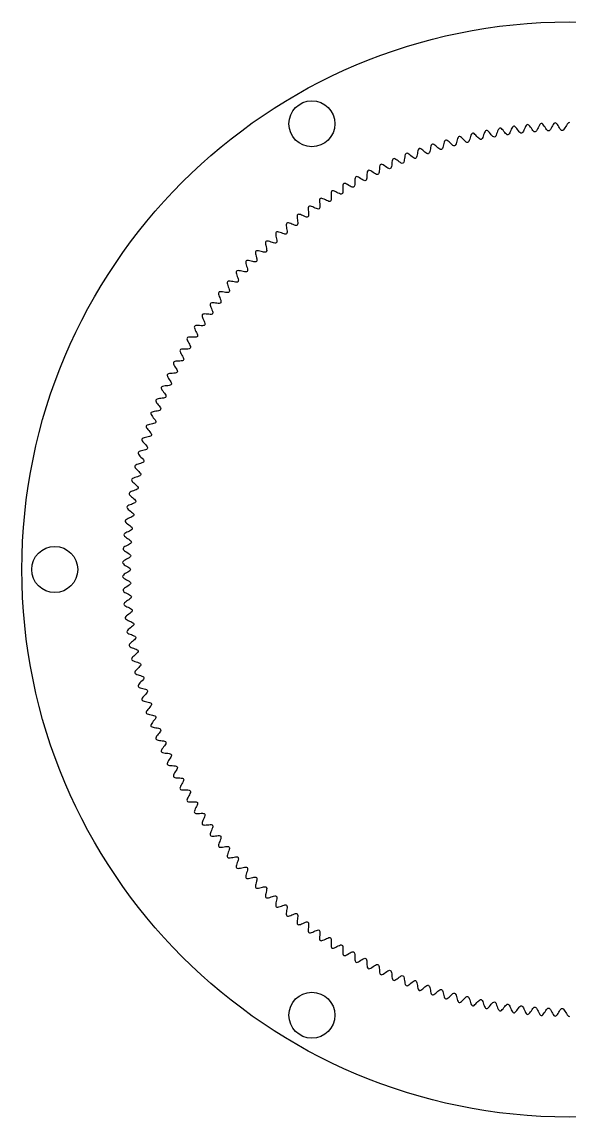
# Model space of a CAD drawing. Header units: millimetres. Extents: x -50 to 50, y -50 to 50.
# Drawn here: x -50 to 0, y -50 to 50 of the extents above; entities that cross this region are included whole.
import ezdxf

# ---------------------------------------------------------------- set-up
doc = ezdxf.new("R2010")
doc.units = ezdxf.units.MM

msp = doc.modelspace()

# ---------------------------------------------------------------- linework, layer by layer
at = {"layer": 'HOLES'}
for centre in [(-23.5, 40.7), (-47, 0), (-23.5, -40.7)]:
    msp.add_circle(centre, 2.1, dxfattribs=at)
at = {"layer": 'OUTER'}
msp.add_circle((0, 0), 50, dxfattribs=at)
at = {"layer": 'TEETH'}
msp.add_lwpolyline([(0.06, 40.78), (0, 40.8), (0, 40.8), (-0.06, 40.78), (-0.13, 40.73), (-0.19, 40.65), (-0.25, 40.55), (-0.31, 40.44), (-0.38, 40.33), (-0.44, 40.23), (-0.5, 40.15), (-0.56, 40.09), (-0.62, 40.08), (-0.69, 40.09), (-0.75, 40.14), (-0.81, 40.22), (-0.88, 40.32), (-0.94, 40.43), (-1.01, 40.54), (-1.07, 40.64), (-1.14, 40.72), (-1.2, 40.76), (-1.27, 40.78), (-1.27, 40.78), (-1.33, 40.76), (-1.39, 40.71), (-1.45, 40.63), (-1.51, 40.52), (-1.57, 40.41), (-1.63, 40.3), (-1.69, 40.19), (-1.75, 40.11), (-1.81, 40.06), (-1.87, 40.04), (-1.93, 40.05), (-2, 40.1), (-2.06, 40.18), (-2.13, 40.27), (-2.2, 40.38), (-2.27, 40.49), (-2.34, 40.58), (-2.41, 40.66), (-2.47, 40.71), (-2.54, 40.72), (-2.54, 40.72), (-2.6, 40.7), (-2.66, 40.64), (-2.72, 40.56), (-2.77, 40.46), (-2.83, 40.34), (-2.88, 40.23), (-2.94, 40.12), (-2.99, 40.04), (-3.05, 39.98), (-3.11, 39.96), (-3.18, 39.97), (-3.24, 40.02), (-3.31, 40.09), (-3.38, 40.19), (-3.45, 40.29), (-3.53, 40.4), (-3.6, 40.49), (-3.67, 40.57), (-3.74, 40.61), (-3.8, 40.62), (-3.8, 40.62), (-3.86, 40.6), (-3.92, 40.54), (-3.98, 40.46), (-4.03, 40.35), (-4.08, 40.23), (-4.13, 40.12), (-4.18, 40.01), (-4.24, 39.92), (-4.29, 39.87), (-4.35, 39.84), (-4.42, 39.85), (-4.49, 39.9), (-4.56, 39.97), (-4.63, 40.06), (-4.71, 40.17), (-4.78, 40.27), (-4.86, 40.36), (-4.93, 40.43), (-5, 40.47), (-5.06, 40.48), (-5.06, 40.48), (-5.12, 40.46), (-5.18, 40.4), (-5.23, 40.31), (-5.28, 40.21), (-5.33, 40.09), (-5.38, 39.97), (-5.43, 39.86), (-5.48, 39.77), (-5.53, 39.71), (-5.59, 39.69), (-5.66, 39.7), (-5.73, 39.74), (-5.8, 39.81), (-5.87, 39.9), (-5.95, 40), (-6.03, 40.1), (-6.11, 40.19), (-6.18, 40.26), (-6.25, 40.3), (-6.32, 40.31), (-6.32, 40.31), (-6.38, 40.28), (-6.43, 40.22), (-6.48, 40.13), (-6.53, 40.02), (-6.57, 39.9), (-6.62, 39.78), (-6.66, 39.67), (-6.71, 39.58), (-6.76, 39.52), (-6.82, 39.49), (-6.89, 39.5), (-6.96, 39.54), (-7.03, 39.61), (-7.11, 39.7), (-7.19, 39.79), (-7.28, 39.89), (-7.36, 39.98), (-7.43, 40.05), (-7.5, 40.09), (-7.57, 40.09), (-7.57, 40.09), (-7.63, 40.06), (-7.68, 40), (-7.73, 39.91), (-7.77, 39.8), (-7.81, 39.68), (-7.85, 39.56), (-7.89, 39.45), (-7.94, 39.36), (-7.99, 39.29), (-8.05, 39.26), (-8.11, 39.27), (-8.18, 39.31), (-8.26, 39.37), (-8.34, 39.46), (-8.43, 39.55), (-8.51, 39.65), (-8.6, 39.73), (-8.67, 39.8), (-8.75, 39.83), (-8.81, 39.84), (-8.81, 39.84), (-8.87, 39.81), (-8.92, 39.74), (-8.97, 39.65), (-9.01, 39.54), (-9.04, 39.42), (-9.08, 39.29), (-9.12, 39.18), (-9.16, 39.09), (-9.21, 39.03), (-9.27, 38.99), (-9.33, 39), (-9.4, 39.03), (-9.48, 39.09), (-9.57, 39.18), (-9.65, 39.27), (-9.74, 39.36), (-9.83, 39.45), (-9.91, 39.51), (-9.98, 39.54), (-10.05, 39.54), (-10.05, 39.54), (-10.11, 39.51), (-10.15, 39.45), (-10.2, 39.35), (-10.23, 39.24), (-10.26, 39.12), (-10.3, 38.99), (-10.33, 38.88), (-10.37, 38.79), (-10.42, 38.72), (-10.47, 38.69), (-10.54, 38.69), (-10.61, 38.72), (-10.69, 38.78), (-10.78, 38.86), (-10.87, 38.95), (-10.96, 39.04), (-11.05, 39.12), (-11.13, 39.18), (-11.21, 39.21), (-11.27, 39.21), (-11.27, 39.21), (-11.33, 39.18), (-11.38, 39.11), (-11.41, 39.02), (-11.45, 38.9), (-11.48, 38.78), (-11.5, 38.65), (-11.54, 38.54), (-11.57, 38.44), (-11.62, 38.38), (-11.67, 38.34), (-11.74, 38.34), (-11.81, 38.37), (-11.89, 38.43), (-11.98, 38.51), (-12.08, 38.59), (-12.17, 38.68), (-12.26, 38.76), (-12.35, 38.82), (-12.42, 38.84), (-12.49, 38.84), (-12.49, 38.84), (-12.54, 38.81), (-12.59, 38.74), (-12.62, 38.64), (-12.65, 38.53), (-12.68, 38.4), (-12.7, 38.28), (-12.73, 38.16), (-12.76, 38.07), (-12.81, 38), (-12.86, 37.96), (-12.92, 37.96), (-13, 37.99), (-13.08, 38.04), (-13.18, 38.12), (-13.27, 38.2), (-13.37, 38.28), (-13.46, 38.36), (-13.55, 38.41), (-13.62, 38.44), (-13.69, 38.43), (-13.69, 38.43), (-13.74, 38.4), (-13.79, 38.33), (-13.82, 38.23), (-13.84, 38.12), (-13.86, 37.99), (-13.88, 37.86), (-13.91, 37.75), (-13.94, 37.65), (-13.98, 37.58), (-14.03, 37.54), (-14.1, 37.54), (-14.17, 37.56), (-14.26, 37.62), (-14.35, 37.69), (-14.45, 37.77), (-14.55, 37.85), (-14.65, 37.92), (-14.73, 37.97), (-14.81, 38), (-14.88, 37.99), (-14.88, 37.99), (-14.93, 37.95), (-14.97, 37.88), (-15, 37.78), (-15.02, 37.67), (-15.04, 37.54), (-15.06, 37.41), (-15.08, 37.3), (-15.1, 37.2), (-15.14, 37.13), (-15.19, 37.09), (-15.26, 37.08), (-15.34, 37.1), (-15.42, 37.15), (-15.52, 37.22), (-15.62, 37.3), (-15.72, 37.38), (-15.82, 37.45), (-15.91, 37.5), (-15.99, 37.52), (-16.05, 37.51), (-16.05, 37.51), (-16.1, 37.47), (-16.14, 37.4), (-16.17, 37.3), (-16.19, 37.18), (-16.2, 37.05), (-16.21, 36.93), (-16.23, 36.81), (-16.25, 36.71), (-16.29, 36.64), (-16.34, 36.6), (-16.4, 36.59), (-16.48, 36.61), (-16.57, 36.66), (-16.67, 36.72), (-16.77, 36.8), (-16.88, 36.87), (-16.98, 36.94), (-17.07, 36.98), (-17.15, 37), (-17.21, 36.99), (-17.21, 36.99), (-17.26, 36.95), (-17.3, 36.88), (-17.32, 36.78), (-17.33, 36.66), (-17.34, 36.53), (-17.35, 36.4), (-17.37, 36.29), (-17.39, 36.19), (-17.42, 36.12), (-17.47, 36.07), (-17.53, 36.06), (-17.61, 36.08), (-17.7, 36.12), (-17.8, 36.19), (-17.91, 36.26), (-18.02, 36.33), (-18.12, 36.39), (-18.21, 36.43), (-18.29, 36.45), (-18.35, 36.44), (-18.35, 36.44), (-18.4, 36.39), (-18.44, 36.32), (-18.46, 36.22), (-18.47, 36.1), (-18.47, 35.98), (-18.48, 35.85), (-18.49, 35.73), (-18.5, 35.63), (-18.54, 35.56), (-18.58, 35.51), (-18.65, 35.5), (-18.73, 35.51), (-18.82, 35.56), (-18.92, 35.61), (-19.03, 35.68), (-19.14, 35.75), (-19.24, 35.81), (-19.33, 35.85), (-19.41, 35.87), (-19.48, 35.85), (-19.48, 35.85), (-19.52, 35.8), (-19.56, 35.73), (-19.57, 35.63), (-19.58, 35.51), (-19.58, 35.38), (-19.58, 35.26), (-19.59, 35.14), (-19.6, 35.04), (-19.63, 34.96), (-19.68, 34.92), (-19.74, 34.9), (-19.82, 34.91), (-19.92, 34.95), (-20.02, 35.01), (-20.13, 35.07), (-20.24, 35.14), (-20.34, 35.19), (-20.44, 35.23), (-20.52, 35.24), (-20.58, 35.23), (-20.58, 35.23), (-20.63, 35.18), (-20.66, 35.1), (-20.67, 35), (-20.67, 34.88), (-20.67, 34.76), (-20.67, 34.63), (-20.67, 34.51), (-20.68, 34.41), (-20.71, 34.33), (-20.76, 34.29), (-20.82, 34.27), (-20.9, 34.28), (-20.99, 34.32), (-21.1, 34.37), (-21.21, 34.43), (-21.32, 34.49), (-21.43, 34.55), (-21.52, 34.58), (-21.61, 34.59), (-21.67, 34.57), (-21.67, 34.57), (-21.71, 34.52), (-21.74, 34.44), (-21.75, 34.34), (-21.75, 34.23), (-21.74, 34.1), (-21.74, 33.97), (-21.73, 33.85), (-21.74, 33.75), (-21.77, 33.67), (-21.81, 33.63), (-21.87, 33.61), (-21.95, 33.61), (-22.05, 33.65), (-22.16, 33.7), (-22.27, 33.76), (-22.38, 33.81), (-22.49, 33.86), (-22.59, 33.89), (-22.67, 33.9), (-22.73, 33.88), (-22.73, 33.88), (-22.78, 33.83), (-22.8, 33.75), (-22.81, 33.65), (-22.8, 33.53), (-22.79, 33.4), (-22.78, 33.28), (-22.78, 33.16), (-22.78, 33.06), (-22.81, 32.98), (-22.85, 32.93), (-22.91, 32.91), (-22.99, 32.92), (-23.09, 32.95), (-23.19, 32.99), (-23.31, 33.05), (-23.43, 33.1), (-23.53, 33.15), (-23.63, 33.17), (-23.71, 33.18), (-23.78, 33.16), (-23.78, 33.16), (-23.82, 33.11), (-23.84, 33.03), (-23.84, 32.92), (-23.84, 32.81), (-23.82, 32.68), (-23.81, 32.55), (-23.8, 32.43), (-23.8, 32.33), (-23.82, 32.26), (-23.86, 32.2), (-23.92, 32.18), (-24, 32.18), (-24.1, 32.21), (-24.21, 32.25), (-24.33, 32.31), (-24.44, 32.36), (-24.55, 32.4), (-24.65, 32.42), (-24.73, 32.43), (-24.8, 32.4), (-24.8, 32.4), (-24.84, 32.35), (-24.85, 32.27), (-24.86, 32.17), (-24.84, 32.05), (-24.83, 31.92), (-24.81, 31.8), (-24.79, 31.68), (-24.79, 31.58), (-24.81, 31.5), (-24.85, 31.45), (-24.91, 31.42), (-24.99, 31.42), (-25.09, 31.45), (-25.2, 31.49), (-25.32, 31.53), (-25.44, 31.58), (-25.55, 31.62), (-25.65, 31.64), (-25.73, 31.64), (-25.79, 31.61), (-25.79, 31.61), (-25.83, 31.56), (-25.85, 31.48), (-25.84, 31.38), (-25.83, 31.26), (-25.81, 31.14), (-25.78, 31.01), (-25.77, 30.89), (-25.76, 30.79), (-25.78, 30.71), (-25.82, 30.66), (-25.87, 30.63), (-25.96, 30.63), (-26.05, 30.65), (-26.17, 30.69), (-26.29, 30.73), (-26.41, 30.77), (-26.52, 30.81), (-26.62, 30.83), (-26.7, 30.83), (-26.76, 30.8), (-26.76, 30.8), (-26.8, 30.74), (-26.81, 30.66), (-26.81, 30.56), (-26.79, 30.44), (-26.76, 30.32), (-26.74, 30.19), (-26.72, 30.08), (-26.71, 29.98), (-26.72, 29.9), (-26.76, 29.84), (-26.82, 29.81), (-26.9, 29.81), (-27, 29.83), (-27.11, 29.86), (-27.23, 29.9), (-27.35, 29.94), (-27.47, 29.97), (-27.57, 29.99), (-27.65, 29.98), (-27.71, 29.95), (-27.71, 29.95), (-27.74, 29.89), (-27.75, 29.81), (-27.74, 29.71), (-27.72, 29.6), (-27.69, 29.47), (-27.66, 29.35), (-27.64, 29.23), (-27.63, 29.13), (-27.64, 29.05), (-27.67, 28.99), (-27.73, 28.96), (-27.81, 28.96), (-27.91, 28.97), (-28.02, 29), (-28.15, 29.04), (-28.27, 29.07), (-28.39, 29.1), (-28.49, 29.11), (-28.57, 29.11), (-28.62, 29.07), (-28.62, 29.07), (-28.66, 29.02), (-28.67, 28.94), (-28.66, 28.83), (-28.63, 28.72), (-28.6, 28.6), (-28.56, 28.47), (-28.53, 28.36), (-28.52, 28.26), (-28.53, 28.18), (-28.56, 28.12), (-28.62, 28.09), (-28.7, 28.08), (-28.8, 28.09), (-28.91, 28.11), (-29.04, 28.15), (-29.16, 28.18), (-29.28, 28.2), (-29.38, 28.21), (-29.46, 28.2), (-29.52, 28.17), (-29.52, 28.17), (-29.55, 28.11), (-29.55, 28.03), (-29.54, 27.93), (-29.51, 27.81), (-29.47, 27.69), (-29.43, 27.57), (-29.4, 27.46), (-29.39, 27.36), (-29.39, 27.28), (-29.42, 27.22), (-29.48, 27.18), (-29.56, 27.17), (-29.66, 27.18), (-29.77, 27.2), (-29.9, 27.23), (-30.02, 27.26), (-30.14, 27.28), (-30.24, 27.29), (-30.32, 27.27), (-30.38, 27.24), (-30.38, 27.24), (-30.41, 27.18), (-30.41, 27.1), (-30.39, 27), (-30.36, 26.88), (-30.32, 26.76), (-30.28, 26.64), (-30.24, 26.53), (-30.22, 26.43), (-30.23, 26.35), (-30.25, 26.29), (-30.31, 26.25), (-30.39, 26.24), (-30.49, 26.24), (-30.61, 26.26), (-30.73, 26.29), (-30.86, 26.31), (-30.97, 26.33), (-31.07, 26.33), (-31.15, 26.32), (-31.21, 26.28), (-31.21, 26.28), (-31.24, 26.22), (-31.24, 26.14), (-31.22, 26.04), (-31.18, 25.93), (-31.14, 25.81), (-31.09, 25.69), (-31.05, 25.57), (-31.03, 25.48), (-31.03, 25.4), (-31.06, 25.34), (-31.11, 25.3), (-31.19, 25.28), (-31.29, 25.28), (-31.41, 25.3), (-31.53, 25.32), (-31.66, 25.34), (-31.78, 25.35), (-31.88, 25.35), (-31.96, 25.34), (-32.01, 25.3), (-32.01, 25.3), (-32.04, 25.24), (-32.04, 25.15), (-32.01, 25.06), (-31.97, 24.94), (-31.92, 24.83), (-31.87, 24.71), (-31.83, 24.6), (-31.81, 24.5), (-31.81, 24.42), (-31.83, 24.36), (-31.88, 24.32), (-31.96, 24.3), (-32.06, 24.3), (-32.18, 24.31), (-32.31, 24.33), (-32.43, 24.34), (-32.55, 24.35), (-32.65, 24.35), (-32.73, 24.33), (-32.78, 24.29), (-32.78, 24.29), (-32.81, 24.23), (-32.8, 24.15), (-32.78, 24.05), (-32.73, 23.94), (-32.68, 23.82), (-32.63, 23.7), (-32.58, 23.6), (-32.55, 23.5), (-32.55, 23.42), (-32.57, 23.36), (-32.62, 23.32), (-32.7, 23.29), (-32.8, 23.29), (-32.92, 23.3), (-33.05, 23.31), (-33.17, 23.32), (-33.29, 23.33), (-33.39, 23.32), (-33.47, 23.3), (-33.52, 23.26), (-33.52, 23.26), (-33.54, 23.2), (-33.54, 23.11), (-33.51, 23.02), (-33.46, 22.91), (-33.4, 22.79), (-33.35, 22.68), (-33.3, 22.57), (-33.27, 22.47), (-33.26, 22.39), (-33.28, 22.33), (-33.33, 22.29), (-33.41, 22.27), (-33.51, 22.26), (-33.63, 22.26), (-33.76, 22.27), (-33.88, 22.28), (-34, 22.28), (-34.1, 22.27), (-34.18, 22.25), (-34.23, 22.2), (-34.23, 22.2), (-34.25, 22.14), (-34.24, 22.06), (-34.21, 21.96), (-34.16, 21.86), (-34.1, 21.74), (-34.04, 21.63), (-33.99, 21.52), (-33.95, 21.43), (-33.94, 21.35), (-33.96, 21.29), (-34.01, 21.24), (-34.08, 21.22), (-34.19, 21.21), (-34.3, 21.21), (-34.43, 21.21), (-34.56, 21.21), (-34.68, 21.21), (-34.78, 21.2), (-34.86, 21.17), (-34.9, 21.13), (-34.9, 21.13), (-34.92, 21.06), (-34.91, 20.98), (-34.87, 20.89), (-34.82, 20.78), (-34.76, 20.67), (-34.69, 20.56), (-34.64, 20.46), (-34.6, 20.36), (-34.59, 20.28), (-34.61, 20.22), (-34.65, 20.17), (-34.73, 20.15), (-34.83, 20.13), (-34.95, 20.13), (-35.07, 20.13), (-35.2, 20.13), (-35.32, 20.12), (-35.42, 20.11), (-35.5, 20.08), (-35.54, 20.03), (-35.54, 20.03), (-35.56, 19.97), (-35.55, 19.89), (-35.51, 19.79), (-35.45, 19.69), (-35.38, 19.58), (-35.32, 19.47), (-35.26, 19.37), (-35.22, 19.28), (-35.2, 19.2), (-35.22, 19.13), (-35.26, 19.09), (-35.34, 19.06), (-35.44, 19.04), (-35.56, 19.03), (-35.68, 19.03), (-35.81, 19.03), (-35.93, 19.02), (-36.03, 19), (-36.1, 18.97), (-36.15, 18.92), (-36.15, 18.92), (-36.16, 18.85), (-36.15, 18.77), (-36.11, 18.68), (-36.05, 18.58), (-35.98, 18.47), (-35.9, 18.36), (-35.84, 18.26), (-35.8, 18.17), (-35.78, 18.09), (-35.8, 18.03), (-35.84, 17.98), (-35.91, 17.95), (-36.01, 17.93), (-36.13, 17.92), (-36.26, 17.91), (-36.39, 17.9), (-36.5, 17.89), (-36.6, 17.87), (-36.68, 17.83), (-36.72, 17.78), (-36.72, 17.78), (-36.73, 17.72), (-36.71, 17.64), (-36.67, 17.55), (-36.61, 17.45), (-36.53, 17.34), (-36.46, 17.24), (-36.39, 17.14), (-36.35, 17.05), (-36.33, 16.97), (-36.34, 16.91), (-36.38, 16.86), (-36.45, 16.82), (-36.55, 16.8), (-36.67, 16.78), (-36.8, 16.77), (-36.92, 16.76), (-37.04, 16.75), (-37.14, 16.72), (-37.21, 16.68), (-37.26, 16.63), (-37.26, 16.63), (-37.27, 16.57), (-37.24, 16.49), (-37.2, 16.4), (-37.13, 16.3), (-37.05, 16.2), (-36.98, 16.1), (-36.91, 16), (-36.86, 15.91), (-36.84, 15.83), (-36.85, 15.77), (-36.89, 15.72), (-36.96, 15.68), (-37.06, 15.65), (-37.17, 15.64), (-37.3, 15.62), (-37.43, 15.61), (-37.55, 15.59), (-37.64, 15.56), (-37.71, 15.52), (-37.75, 15.47), (-37.75, 15.47), (-37.76, 15.4), (-37.74, 15.32), (-37.69, 15.23), (-37.62, 15.14), (-37.54, 15.04), (-37.46, 14.94), (-37.39, 14.84), (-37.34, 14.76), (-37.31, 14.68), (-37.32, 14.62), (-37.36, 14.56), (-37.43, 14.52), (-37.53, 14.49), (-37.64, 14.47), (-37.77, 14.45), (-37.9, 14.43), (-38.01, 14.41), (-38.11, 14.38), (-38.18, 14.34), (-38.22, 14.29), (-38.22, 14.29), (-38.22, 14.22), (-38.2, 14.14), (-38.14, 14.06), (-38.07, 13.96), (-37.99, 13.86), (-37.91, 13.77), (-37.83, 13.67), (-37.78, 13.59), (-37.75, 13.51), (-37.76, 13.45), (-37.79, 13.39), (-37.86, 13.35), (-37.96, 13.32), (-38.07, 13.29), (-38.2, 13.27), (-38.33, 13.25), (-38.44, 13.22), (-38.54, 13.19), (-38.61, 13.14), (-38.64, 13.09), (-38.64, 13.09), (-38.65, 13.02), (-38.62, 12.95), (-38.56, 12.86), (-38.49, 12.77), (-38.4, 12.68), (-38.32, 12.58), (-38.24, 12.49), (-38.18, 12.41), (-38.15, 12.33), (-38.16, 12.27), (-38.19, 12.21), (-38.26, 12.17), (-38.35, 12.13), (-38.47, 12.1), (-38.59, 12.08), (-38.72, 12.05), (-38.83, 12.02), (-38.93, 11.98), (-39, 11.94), (-39.03, 11.88), (-39.03, 11.88), (-39.03, 11.82), (-39, 11.74), (-38.94, 11.66), (-38.87, 11.57), (-38.78, 11.48), (-38.69, 11.38), (-38.61, 11.3), (-38.55, 11.21), (-38.52, 11.14), (-38.52, 11.07), (-38.55, 11.02), (-38.62, 10.97), (-38.71, 10.93), (-38.83, 10.9), (-38.95, 10.87), (-39.08, 10.84), (-39.19, 10.81), (-39.28, 10.77), (-39.35, 10.72), (-39.38, 10.66), (-39.38, 10.66), (-39.38, 10.6), (-39.35, 10.52), (-39.29, 10.44), (-39.21, 10.35), (-39.12, 10.26), (-39.02, 10.18), (-38.94, 10.09), (-38.88, 10.01), (-38.85, 9.94), (-38.85, 9.87), (-38.88, 9.81), (-38.94, 9.77), (-39.04, 9.73), (-39.15, 9.69), (-39.27, 9.65), (-39.39, 9.62), (-39.51, 9.58), (-39.6, 9.54), (-39.66, 9.49), (-39.69, 9.43), (-39.69, 9.43), (-39.69, 9.37), (-39.66, 9.29), (-39.59, 9.21), (-39.51, 9.13), (-39.42, 9.04), (-39.32, 8.96), (-39.24, 8.87), (-39.17, 8.79), (-39.14, 8.72), (-39.13, 8.66), (-39.16, 8.6), (-39.23, 8.55), (-39.32, 8.51), (-39.43, 8.47), (-39.55, 8.43), (-39.67, 8.39), (-39.79, 8.35), (-39.88, 8.3), (-39.94, 8.25), (-39.97, 8.19), (-39.97, 8.19), (-39.96, 8.13), (-39.93, 8.05), (-39.86, 7.98), (-39.78, 7.9), (-39.68, 7.81), (-39.58, 7.73), (-39.49, 7.65), (-39.43, 7.57), (-39.39, 7.5), (-39.38, 7.44), (-39.41, 7.38), (-39.47, 7.33), (-39.56, 7.28), (-39.67, 7.24), (-39.79, 7.19), (-39.92, 7.15), (-40.03, 7.11), (-40.11, 7.06), (-40.18, 7.01), (-40.2, 6.95), (-40.2, 6.95), (-40.2, 6.88), (-40.16, 6.81), (-40.09, 6.73), (-40, 6.65), (-39.9, 6.57), (-39.8, 6.49), (-39.71, 6.42), (-39.64, 6.34), (-39.6, 6.27), (-39.6, 6.21), (-39.62, 6.15), (-39.68, 6.1), (-39.77, 6.05), (-39.88, 6), (-40, 5.95), (-40.12, 5.91), (-40.23, 5.86), (-40.32, 5.81), (-40.37, 5.75), (-40.4, 5.69), (-40.4, 5.69), (-40.39, 5.63), (-40.35, 5.56), (-40.28, 5.48), (-40.19, 5.41), (-40.09, 5.33), (-39.99, 5.25), (-39.89, 5.18), (-39.82, 5.11), (-39.78, 5.04), (-39.77, 4.97), (-39.8, 4.91), (-39.85, 4.86), (-39.94, 4.81), (-40.05, 4.76), (-40.17, 4.71), (-40.28, 4.66), (-40.39, 4.61), (-40.48, 4.55), (-40.53, 4.49), (-40.56, 4.43), (-40.56, 4.43), (-40.55, 4.37), (-40.5, 4.3), (-40.43, 4.23), (-40.34, 4.16), (-40.23, 4.08), (-40.13, 4.01), (-40.04, 3.94), (-39.96, 3.87), (-39.92, 3.8), (-39.91, 3.73), (-39.93, 3.67), (-39.99, 3.62), (-40.07, 3.56), (-40.18, 3.51), (-40.29, 3.45), (-40.41, 3.4), (-40.51, 3.35), (-40.6, 3.29), (-40.65, 3.23), (-40.68, 3.17), (-40.68, 3.17), (-40.66, 3.1), (-40.62, 3.04), (-40.54, 2.97), (-40.45, 2.9), (-40.34, 2.83), (-40.23, 2.76), (-40.14, 2.69), (-40.06, 2.62), (-40.02, 2.56), (-40, 2.49), (-40.02, 2.43), (-40.08, 2.37), (-40.16, 2.31), (-40.27, 2.26), (-40.38, 2.2), (-40.49, 2.14), (-40.6, 2.09), (-40.68, 2.03), (-40.73, 1.97), (-40.76, 1.9), (-40.76, 1.9), (-40.74, 1.84), (-40.69, 1.77), (-40.62, 1.71), (-40.52, 1.64), (-40.41, 1.57), (-40.3, 1.5), (-40.2, 1.44), (-40.13, 1.37), (-40.08, 1.31), (-40.06, 1.25), (-40.08, 1.18), (-40.13, 1.12), (-40.21, 1.06), (-40.32, 1), (-40.43, 0.94), (-40.54, 0.88), (-40.64, 0.82), (-40.72, 0.76), (-40.78, 0.7), (-40.8, 0.63), (-40.8, 0.63), (-40.78, 0.57), (-40.73, 0.51), (-40.65, 0.44), (-40.55, 0.38), (-40.44, 0.31), (-40.33, 0.25), (-40.23, 0.19), (-40.15, 0.12), (-40.1, 0.06), (-40.08, 0), (-40.1, -0.06), (-40.15, -0.12), (-40.23, -0.19), (-40.33, -0.25), (-40.44, -0.31), (-40.55, -0.38), (-40.65, -0.44), (-40.73, -0.51), (-40.78, -0.57), (-40.8, -0.63), (-40.8, -0.63), (-40.78, -0.7), (-40.72, -0.76), (-40.64, -0.82), (-40.54, -0.88), (-40.43, -0.94), (-40.32, -1), (-40.21, -1.06), (-40.13, -1.12), (-40.08, -1.18), (-40.06, -1.25), (-40.08, -1.31), (-40.13, -1.37), (-40.2, -1.44), (-40.3, -1.5), (-40.41, -1.57), (-40.52, -1.64), (-40.62, -1.71), (-40.69, -1.77), (-40.74, -1.84), (-40.76, -1.9), (-40.76, -1.9), (-40.73, -1.97), (-40.68, -2.03), (-40.6, -2.09), (-40.49, -2.14), (-40.38, -2.2), (-40.27, -2.26), (-40.16, -2.31), (-40.08, -2.37), (-40.02, -2.43), (-40, -2.49), (-40.02, -2.56), (-40.06, -2.62), (-40.14, -2.69), (-40.23, -2.76), (-40.34, -2.83), (-40.45, -2.9), (-40.54, -2.97), (-40.62, -3.04), (-40.66, -3.1), (-40.68, -3.17), (-40.68, -3.17), (-40.65, -3.23), (-40.6, -3.29), (-40.51, -3.35), (-40.41, -3.4), (-40.29, -3.45), (-40.18, -3.51), (-40.07, -3.56), (-39.99, -3.62), (-39.93, -3.67), (-39.91, -3.73), (-39.92, -3.8), (-39.96, -3.87), (-40.04, -3.94), (-40.13, -4.01), (-40.23, -4.08), (-40.34, -4.16), (-40.43, -4.23), (-40.5, -4.3), (-40.55, -4.37), (-40.56, -4.43), (-40.56, -4.43), (-40.53, -4.49), (-40.48, -4.55), (-40.39, -4.61), (-40.28, -4.66), (-40.17, -4.71), (-40.05, -4.76), (-39.94, -4.81), (-39.85, -4.86), (-39.8, -4.91), (-39.77, -4.97), (-39.78, -5.04), (-39.82, -5.11), (-39.89, -5.18), (-39.99, -5.25), (-40.09, -5.33), (-40.19, -5.41), (-40.28, -5.48), (-40.35, -5.56), (-40.39, -5.63), (-40.4, -5.69), (-40.4, -5.69), (-40.37, -5.75), (-40.32, -5.81), (-40.23, -5.86), (-40.12, -5.91), (-40, -5.95), (-39.88, -6), (-39.77, -6.05), (-39.68, -6.1), (-39.62, -6.15), (-39.6, -6.21), (-39.6, -6.27), (-39.64, -6.34), (-39.71, -6.42), (-39.8, -6.49), (-39.9, -6.57), (-40, -6.65), (-40.09, -6.73), (-40.16, -6.81), (-40.2, -6.88), (-40.2, -6.95), (-40.2, -6.95), (-40.18, -7.01), (-40.11, -7.06), (-40.03, -7.11), (-39.92, -7.15), (-39.79, -7.19), (-39.67, -7.24), (-39.56, -7.28), (-39.47, -7.33), (-39.41, -7.38), (-39.38, -7.44), (-39.39, -7.5), (-39.43, -7.57), (-39.49, -7.65), (-39.58, -7.73), (-39.68, -7.81), (-39.78, -7.9), (-39.86, -7.98), (-39.93, -8.05), (-39.96, -8.13), (-39.97, -8.19), (-39.97, -8.19), (-39.94, -8.25), (-39.88, -8.3), (-39.79, -8.35), (-39.67, -8.39), (-39.55, -8.43), (-39.43, -8.47), (-39.32, -8.51), (-39.23, -8.55), (-39.16, -8.6), (-39.13, -8.66), (-39.14, -8.72), (-39.17, -8.79), (-39.24, -8.87), (-39.32, -8.96), (-39.42, -9.04), (-39.51, -9.13), (-39.59, -9.21), (-39.66, -9.29), (-39.69, -9.37), (-39.69, -9.43), (-39.69, -9.43), (-39.66, -9.49), (-39.6, -9.54), (-39.51, -9.58), (-39.39, -9.62), (-39.27, -9.65), (-39.15, -9.69), (-39.04, -9.73), (-38.94, -9.77), (-38.88, -9.81), (-38.85, -9.87), (-38.85, -9.94), (-38.88, -10.01), (-38.94, -10.09), (-39.02, -10.18), (-39.12, -10.26), (-39.21, -10.35), (-39.29, -10.44), (-39.35, -10.52), (-39.38, -10.6), (-39.38, -10.66), (-39.38, -10.66), (-39.35, -10.72), (-39.28, -10.77), (-39.19, -10.81), (-39.08, -10.84), (-38.95, -10.87), (-38.83, -10.9), (-38.71, -10.93), (-38.62, -10.97), (-38.55, -11.02), (-38.52, -11.07), (-38.52, -11.14), (-38.55, -11.21), (-38.61, -11.3), (-38.69, -11.38), (-38.78, -11.48), (-38.87, -11.57), (-38.94, -11.66), (-39, -11.74), (-39.03, -11.82), (-39.03, -11.88), (-39.03, -11.88), (-39, -11.94), (-38.93, -11.98), (-38.83, -12.02), (-38.72, -12.05), (-38.59, -12.08), (-38.47, -12.1), (-38.35, -12.13), (-38.26, -12.17), (-38.19, -12.21), (-38.16, -12.27), (-38.15, -12.33), (-38.18, -12.41), (-38.24, -12.49), (-38.32, -12.58), (-38.4, -12.68), (-38.49, -12.77), (-38.56, -12.86), (-38.62, -12.95), (-38.65, -13.02), (-38.64, -13.09), (-38.64, -13.09), (-38.61, -13.14), (-38.54, -13.19), (-38.44, -13.22), (-38.33, -13.25), (-38.2, -13.27), (-38.07, -13.29), (-37.96, -13.32), (-37.86, -13.35), (-37.79, -13.39), (-37.76, -13.45), (-37.75, -13.51), (-37.78, -13.59), (-37.83, -13.67), (-37.91, -13.77), (-37.99, -13.86), (-38.07, -13.96), (-38.14, -14.06), (-38.2, -14.14), (-38.22, -14.22), (-38.22, -14.29), (-38.22, -14.29), (-38.18, -14.34), (-38.11, -14.38), (-38.01, -14.41), (-37.9, -14.43), (-37.77, -14.45), (-37.64, -14.47), (-37.53, -14.49), (-37.43, -14.52), (-37.36, -14.56), (-37.32, -14.62), (-37.31, -14.68), (-37.34, -14.76), (-37.39, -14.84), (-37.46, -14.94), (-37.54, -15.04), (-37.62, -15.14), (-37.69, -15.23), (-37.74, -15.32), (-37.76, -15.4), (-37.75, -15.47), (-37.75, -15.47), (-37.71, -15.52), (-37.64, -15.56), (-37.55, -15.59), (-37.43, -15.61), (-37.3, -15.62), (-37.17, -15.64), (-37.06, -15.65), (-36.96, -15.68), (-36.89, -15.72), (-36.85, -15.77), (-36.84, -15.83), (-36.86, -15.91), (-36.91, -16), (-36.98, -16.1), (-37.05, -16.2), (-37.13, -16.3), (-37.2, -16.4), (-37.24, -16.49), (-37.27, -16.57), (-37.26, -16.63), (-37.26, -16.63), (-37.21, -16.68), (-37.14, -16.72), (-37.04, -16.75), (-36.92, -16.76), (-36.8, -16.77), (-36.67, -16.78), (-36.55, -16.8), (-36.45, -16.82), (-36.38, -16.86), (-36.34, -16.91), (-36.33, -16.97), (-36.35, -17.05), (-36.39, -17.14), (-36.46, -17.24), (-36.53, -17.34), (-36.61, -17.45), (-36.67, -17.55), (-36.71, -17.64), (-36.73, -17.72), (-36.72, -17.78), (-36.72, -17.78), (-36.68, -17.83), (-36.6, -17.87), (-36.5, -17.89), (-36.39, -17.9), (-36.26, -17.91), (-36.13, -17.92), (-36.01, -17.93), (-35.91, -17.95), (-35.84, -17.98), (-35.8, -18.03), (-35.78, -18.09), (-35.8, -18.17), (-35.84, -18.26), (-35.9, -18.36), (-35.98, -18.47), (-36.05, -18.58), (-36.11, -18.68), (-36.15, -18.77), (-36.16, -18.85), (-36.15, -18.92), (-36.15, -18.92), (-36.1, -18.97), (-36.03, -19), (-35.93, -19.02), (-35.81, -19.03), (-35.68, -19.03), (-35.56, -19.03), (-35.44, -19.04), (-35.34, -19.06), (-35.26, -19.09), (-35.22, -19.13), (-35.2, -19.2), (-35.22, -19.28), (-35.26, -19.37), (-35.32, -19.47), (-35.38, -19.58), (-35.45, -19.69), (-35.51, -19.79), (-35.55, -19.89), (-35.56, -19.97), (-35.54, -20.03), (-35.54, -20.03), (-35.5, -20.08), (-35.42, -20.11), (-35.32, -20.12), (-35.2, -20.13), (-35.07, -20.13), (-34.95, -20.13), (-34.83, -20.13), (-34.73, -20.15), (-34.65, -20.17), (-34.61, -20.22), (-34.59, -20.28), (-34.6, -20.36), (-34.64, -20.46), (-34.69, -20.56), (-34.76, -20.67), (-34.82, -20.78), (-34.87, -20.89), (-34.91, -20.98), (-34.92, -21.06), (-34.9, -21.13), (-34.9, -21.13), (-34.86, -21.17), (-34.78, -21.2), (-34.68, -21.21), (-34.56, -21.21), (-34.43, -21.21), (-34.3, -21.21), (-34.19, -21.21), (-34.08, -21.22), (-34.01, -21.24), (-33.96, -21.29), (-33.94, -21.35), (-33.95, -21.43), (-33.99, -21.52), (-34.04, -21.63), (-34.1, -21.74), (-34.16, -21.86), (-34.21, -21.96), (-34.24, -22.06), (-34.25, -22.14), (-34.23, -22.2), (-34.23, -22.2), (-34.18, -22.25), (-34.1, -22.27), (-34, -22.28), (-33.88, -22.28), (-33.76, -22.27), (-33.63, -22.26), (-33.51, -22.26), (-33.41, -22.27), (-33.33, -22.29), (-33.28, -22.33), (-33.26, -22.39), (-33.27, -22.47), (-33.3, -22.57), (-33.35, -22.68), (-33.4, -22.79), (-33.46, -22.91), (-33.51, -23.02), (-33.54, -23.11), (-33.54, -23.2), (-33.52, -23.26), (-33.52, -23.26), (-33.47, -23.3), (-33.39, -23.32), (-33.29, -23.33), (-33.17, -23.32), (-33.05, -23.31), (-32.92, -23.3), (-32.8, -23.29), (-32.7, -23.29), (-32.62, -23.32), (-32.57, -23.36), (-32.55, -23.42), (-32.55, -23.5), (-32.58, -23.6), (-32.63, -23.7), (-32.68, -23.82), (-32.73, -23.94), (-32.78, -24.05), (-32.8, -24.15), (-32.81, -24.23), (-32.78, -24.29), (-32.78, -24.29), (-32.73, -24.33), (-32.65, -24.35), (-32.55, -24.35), (-32.43, -24.34), (-32.31, -24.33), (-32.18, -24.31), (-32.06, -24.3), (-31.96, -24.3), (-31.88, -24.32), (-31.83, -24.36), (-31.81, -24.42), (-31.81, -24.5), (-31.83, -24.6), (-31.87, -24.71), (-31.92, -24.83), (-31.97, -24.94), (-32.01, -25.06), (-32.04, -25.15), (-32.04, -25.24), (-32.01, -25.3), (-32.01, -25.3), (-31.96, -25.34), (-31.88, -25.35), (-31.78, -25.35), (-31.66, -25.34), (-31.53, -25.32), (-31.41, -25.3), (-31.29, -25.28), (-31.19, -25.28), (-31.11, -25.3), (-31.06, -25.34), (-31.03, -25.4), (-31.03, -25.48), (-31.05, -25.57), (-31.09, -25.69), (-31.14, -25.81), (-31.18, -25.93), (-31.22, -26.04), (-31.24, -26.14), (-31.24, -26.22), (-31.21, -26.28), (-31.21, -26.28), (-31.15, -26.32), (-31.07, -26.33), (-30.97, -26.33), (-30.86, -26.31), (-30.73, -26.29), (-30.61, -26.26), (-30.49, -26.24), (-30.39, -26.24), (-30.31, -26.25), (-30.25, -26.29), (-30.23, -26.35), (-30.22, -26.43), (-30.24, -26.53), (-30.28, -26.64), (-30.32, -26.76), (-30.36, -26.88), (-30.39, -27), (-30.41, -27.1), (-30.41, -27.18), (-30.38, -27.24), (-30.38, -27.24), (-30.32, -27.27), (-30.24, -27.29), (-30.14, -27.28), (-30.02, -27.26), (-29.9, -27.23), (-29.77, -27.2), (-29.66, -27.18), (-29.56, -27.17), (-29.48, -27.18), (-29.42, -27.22), (-29.39, -27.28), (-29.39, -27.36), (-29.4, -27.46), (-29.43, -27.57), (-29.47, -27.69), (-29.51, -27.81), (-29.54, -27.93), (-29.55, -28.03), (-29.55, -28.11), (-29.52, -28.17), (-29.52, -28.17), (-29.46, -28.2), (-29.38, -28.21), (-29.28, -28.2), (-29.16, -28.18), (-29.04, -28.15), (-28.91, -28.11), (-28.8, -28.09), (-28.7, -28.08), (-28.62, -28.09), (-28.56, -28.12), (-28.53, -28.18), (-28.52, -28.26), (-28.53, -28.36), (-28.56, -28.47), (-28.6, -28.6), (-28.63, -28.72), (-28.66, -28.83), (-28.67, -28.94), (-28.66, -29.02), (-28.62, -29.07), (-28.62, -29.07), (-28.57, -29.11), (-28.49, -29.11), (-28.39, -29.1), (-28.27, -29.07), (-28.15, -29.04), (-28.02, -29), (-27.91, -28.97), (-27.81, -28.96), (-27.73, -28.96), (-27.67, -28.99), (-27.64, -29.05), (-27.63, -29.13), (-27.64, -29.23), (-27.66, -29.35), (-27.69, -29.47), (-27.72, -29.6), (-27.74, -29.71), (-27.75, -29.81), (-27.74, -29.89), (-27.71, -29.95), (-27.71, -29.95), (-27.65, -29.98), (-27.57, -29.99), (-27.47, -29.97), (-27.35, -29.94), (-27.23, -29.9), (-27.11, -29.86), (-27, -29.83), (-26.9, -29.81), (-26.82, -29.81), (-26.76, -29.84), (-26.72, -29.9), (-26.71, -29.98), (-26.72, -30.08), (-26.74, -30.19), (-26.76, -30.32), (-26.79, -30.44), (-26.81, -30.56), (-26.81, -30.66), (-26.8, -30.74), (-26.76, -30.8), (-26.76, -30.8), (-26.7, -30.83), (-26.62, -30.83), (-26.52, -30.81), (-26.41, -30.77), (-26.29, -30.73), (-26.17, -30.69), (-26.05, -30.65), (-25.96, -30.63), (-25.87, -30.63), (-25.82, -30.66), (-25.78, -30.71), (-25.76, -30.79), (-25.77, -30.89), (-25.78, -31.01), (-25.81, -31.14), (-25.83, -31.26), (-25.84, -31.38), (-25.85, -31.48), (-25.83, -31.56), (-25.79, -31.61), (-25.79, -31.61), (-25.73, -31.64), (-25.65, -31.64), (-25.55, -31.62), (-25.44, -31.58), (-25.32, -31.53), (-25.2, -31.49), (-25.09, -31.45), (-24.99, -31.42), (-24.91, -31.42), (-24.85, -31.45), (-24.81, -31.5), (-24.79, -31.58), (-24.79, -31.68), (-24.81, -31.8), (-24.83, -31.92), (-24.84, -32.05), (-24.86, -32.17), (-24.85, -32.27), (-24.84, -32.35), (-24.8, -32.4), (-24.8, -32.4), (-24.73, -32.43), (-24.65, -32.42), (-24.55, -32.4), (-24.44, -32.36), (-24.33, -32.31), (-24.21, -32.25), (-24.1, -32.21), (-24, -32.18), (-23.92, -32.18), (-23.86, -32.2), (-23.82, -32.26), (-23.8, -32.33), (-23.8, -32.43), (-23.81, -32.55), (-23.82, -32.68), (-23.84, -32.81), (-23.84, -32.92), (-23.84, -33.03), (-23.82, -33.11), (-23.78, -33.16), (-23.78, -33.16), (-23.71, -33.18), (-23.63, -33.17), (-23.53, -33.15), (-23.43, -33.1), (-23.31, -33.05), (-23.19, -32.99), (-23.09, -32.95), (-22.99, -32.92), (-22.91, -32.91), (-22.85, -32.93), (-22.81, -32.98), (-22.78, -33.06), (-22.78, -33.16), (-22.78, -33.28), (-22.79, -33.4), (-22.8, -33.53), (-22.81, -33.65), (-22.8, -33.75), (-22.78, -33.83), (-22.73, -33.88), (-22.73, -33.88), (-22.67, -33.9), (-22.59, -33.89), (-22.49, -33.86), (-22.38, -33.81), (-22.27, -33.76), (-22.16, -33.7), (-22.05, -33.65), (-21.95, -33.61), (-21.87, -33.61), (-21.81, -33.63), (-21.77, -33.67), (-21.74, -33.75), (-21.73, -33.85), (-21.74, -33.97), (-21.74, -34.1), (-21.75, -34.23), (-21.75, -34.34), (-21.74, -34.44), (-21.71, -34.52), (-21.67, -34.57), (-21.67, -34.57), (-21.61, -34.59), (-21.52, -34.58), (-21.43, -34.55), (-21.32, -34.49), (-21.21, -34.43), (-21.1, -34.37), (-20.99, -34.32), (-20.9, -34.28), (-20.82, -34.27), (-20.76, -34.29), (-20.71, -34.33), (-20.68, -34.41), (-20.67, -34.51), (-20.67, -34.63), (-20.67, -34.76), (-20.67, -34.88), (-20.67, -35), (-20.66, -35.1), (-20.63, -35.18), (-20.58, -35.23), (-20.58, -35.23), (-20.52, -35.24), (-20.44, -35.23), (-20.34, -35.19), (-20.24, -35.14), (-20.13, -35.07), (-20.02, -35.01), (-19.92, -34.95), (-19.82, -34.91), (-19.74, -34.9), (-19.68, -34.92), (-19.63, -34.96), (-19.6, -35.04), (-19.59, -35.14), (-19.58, -35.26), (-19.58, -35.38), (-19.58, -35.51), (-19.57, -35.63), (-19.56, -35.73), (-19.52, -35.8), (-19.48, -35.85), (-19.48, -35.85), (-19.41, -35.87), (-19.33, -35.85), (-19.24, -35.81), (-19.14, -35.75), (-19.03, -35.68), (-18.92, -35.61), (-18.82, -35.56), (-18.73, -35.51), (-18.65, -35.5), (-18.58, -35.51), (-18.54, -35.56), (-18.5, -35.63), (-18.49, -35.73), (-18.48, -35.85), (-18.47, -35.98), (-18.47, -36.1), (-18.46, -36.22), (-18.44, -36.32), (-18.4, -36.39), (-18.35, -36.44), (-18.35, -36.44), (-18.29, -36.45), (-18.21, -36.43), (-18.12, -36.39), (-18.02, -36.33), (-17.91, -36.26), (-17.8, -36.19), (-17.7, -36.12), (-17.61, -36.08), (-17.53, -36.06), (-17.47, -36.07), (-17.42, -36.12), (-17.39, -36.19), (-17.37, -36.29), (-17.35, -36.4), (-17.34, -36.53), (-17.33, -36.66), (-17.32, -36.78), (-17.3, -36.88), (-17.26, -36.95), (-17.21, -36.99), (-17.21, -36.99), (-17.15, -37), (-17.07, -36.98), (-16.98, -36.94), (-16.88, -36.87), (-16.77, -36.8), (-16.67, -36.72), (-16.57, -36.66), (-16.48, -36.61), (-16.4, -36.59), (-16.34, -36.6), (-16.29, -36.64), (-16.25, -36.71), (-16.23, -36.81), (-16.21, -36.93), (-16.2, -37.05), (-16.19, -37.18), (-16.17, -37.3), (-16.14, -37.4), (-16.1, -37.47), (-16.05, -37.51), (-16.05, -37.51), (-15.99, -37.52), (-15.91, -37.5), (-15.82, -37.45), (-15.72, -37.38), (-15.62, -37.3), (-15.52, -37.22), (-15.42, -37.15), (-15.34, -37.1), (-15.26, -37.08), (-15.19, -37.09), (-15.14, -37.13), (-15.1, -37.2), (-15.08, -37.3), (-15.06, -37.41), (-15.04, -37.54), (-15.02, -37.67), (-15, -37.78), (-14.97, -37.88), (-14.93, -37.95), (-14.88, -37.99), (-14.88, -37.99), (-14.81, -38), (-14.73, -37.97), (-14.65, -37.92), (-14.55, -37.85), (-14.45, -37.77), (-14.35, -37.69), (-14.26, -37.62), (-14.17, -37.56), (-14.1, -37.54), (-14.03, -37.54), (-13.98, -37.58), (-13.94, -37.65), (-13.91, -37.75), (-13.88, -37.86), (-13.86, -37.99), (-13.84, -38.12), (-13.82, -38.23), (-13.79, -38.33), (-13.74, -38.4), (-13.69, -38.43), (-13.69, -38.43), (-13.62, -38.44), (-13.55, -38.41), (-13.46, -38.36), (-13.37, -38.28), (-13.27, -38.2), (-13.18, -38.12), (-13.08, -38.04), (-13, -37.99), (-12.92, -37.96), (-12.86, -37.96), (-12.81, -38), (-12.76, -38.07), (-12.73, -38.16), (-12.7, -38.28), (-12.68, -38.4), (-12.65, -38.53), (-12.62, -38.64), (-12.59, -38.74), (-12.54, -38.81), (-12.49, -38.84), (-12.49, -38.84), (-12.42, -38.84), (-12.35, -38.82), (-12.26, -38.76), (-12.17, -38.68), (-12.08, -38.59), (-11.98, -38.51), (-11.89, -38.43), (-11.81, -38.37), (-11.74, -38.34), (-11.67, -38.34), (-11.62, -38.38), (-11.57, -38.44), (-11.54, -38.54), (-11.5, -38.65), (-11.48, -38.78), (-11.45, -38.9), (-11.41, -39.02), (-11.38, -39.11), (-11.33, -39.18), (-11.27, -39.21), (-11.27, -39.21), (-11.21, -39.21), (-11.13, -39.18), (-11.05, -39.12), (-10.96, -39.04), (-10.87, -38.95), (-10.78, -38.86), (-10.69, -38.78), (-10.61, -38.72), (-10.54, -38.69), (-10.47, -38.69), (-10.42, -38.72), (-10.37, -38.79), (-10.33, -38.88), (-10.3, -38.99), (-10.26, -39.12), (-10.23, -39.24), (-10.2, -39.35), (-10.15, -39.45), (-10.11, -39.51), (-10.05, -39.54), (-10.05, -39.54), (-9.98, -39.54), (-9.91, -39.51), (-9.83, -39.45), (-9.74, -39.36), (-9.65, -39.27), (-9.57, -39.18), (-9.48, -39.09), (-9.4, -39.03), (-9.33, -39), (-9.27, -38.99), (-9.21, -39.03), (-9.16, -39.09), (-9.12, -39.18), (-9.08, -39.29), (-9.04, -39.42), (-9.01, -39.54), (-8.97, -39.65), (-8.92, -39.74), (-8.87, -39.81), (-8.81, -39.84), (-8.81, -39.84), (-8.75, -39.83), (-8.67, -39.8), (-8.6, -39.73), (-8.51, -39.65), (-8.43, -39.55), (-8.34, -39.46), (-8.26, -39.37), (-8.18, -39.31), (-8.11, -39.27), (-8.05, -39.26), (-7.99, -39.29), (-7.94, -39.36), (-7.89, -39.45), (-7.85, -39.56), (-7.81, -39.68), (-7.77, -39.8), (-7.73, -39.91), (-7.68, -40), (-7.63, -40.06), (-7.57, -40.09), (-7.57, -40.09), (-7.5, -40.09), (-7.43, -40.05), (-7.36, -39.98), (-7.28, -39.89), (-7.19, -39.79), (-7.11, -39.7), (-7.03, -39.61), (-6.96, -39.54), (-6.89, -39.5), (-6.82, -39.49), (-6.76, -39.52), (-6.71, -39.58), (-6.66, -39.67), (-6.62, -39.78), (-6.57, -39.9), (-6.53, -40.02), (-6.48, -40.13), (-6.43, -40.22), (-6.38, -40.28), (-6.32, -40.31), (-6.32, -40.31), (-6.25, -40.3), (-6.18, -40.26), (-6.11, -40.19), (-6.03, -40.1), (-5.95, -40), (-5.87, -39.9), (-5.8, -39.81), (-5.73, -39.74), (-5.66, -39.7), (-5.59, -39.69), (-5.53, -39.71), (-5.48, -39.77), (-5.43, -39.86), (-5.38, -39.97), (-5.33, -40.09), (-5.28, -40.21), (-5.23, -40.31), (-5.18, -40.4), (-5.12, -40.46), (-5.06, -40.48), (-5.06, -40.48), (-5, -40.47), (-4.93, -40.43), (-4.86, -40.36), (-4.78, -40.27), (-4.71, -40.17), (-4.63, -40.06), (-4.56, -39.97), (-4.49, -39.9), (-4.42, -39.85), (-4.35, -39.84), (-4.29, -39.87), (-4.24, -39.92), (-4.18, -40.01), (-4.13, -40.12), (-4.08, -40.23), (-4.03, -40.35), (-3.98, -40.46), (-3.92, -40.54), (-3.86, -40.6), (-3.8, -40.62), (-3.8, -40.62), (-3.74, -40.61), (-3.67, -40.57), (-3.6, -40.49), (-3.53, -40.4), (-3.45, -40.29), (-3.38, -40.19), (-3.31, -40.09), (-3.24, -40.02), (-3.18, -39.97), (-3.11, -39.96), (-3.05, -39.98), (-2.99, -40.04), (-2.94, -40.12), (-2.88, -40.23), (-2.83, -40.34), (-2.77, -40.46), (-2.72, -40.56), (-2.66, -40.64), (-2.6, -40.7), (-2.54, -40.72), (-2.54, -40.72), (-2.47, -40.71), (-2.41, -40.66), (-2.34, -40.58), (-2.27, -40.49), (-2.2, -40.38), (-2.13, -40.27), (-2.06, -40.18), (-2, -40.1), (-1.93, -40.05), (-1.87, -40.04), (-1.81, -40.06), (-1.75, -40.11), (-1.69, -40.19), (-1.63, -40.3), (-1.57, -40.41), (-1.51, -40.52), (-1.45, -40.63), (-1.39, -40.71), (-1.33, -40.76), (-1.27, -40.78), (-1.27, -40.78), (-1.2, -40.76), (-1.14, -40.72), (-1.07, -40.64), (-1.01, -40.54), (-0.94, -40.43), (-0.88, -40.32), (-0.81, -40.22), (-0.75, -40.14), (-0.69, -40.09), (-0.62, -40.08), (-0.56, -40.09), (-0.5, -40.15), (-0.44, -40.23), (-0.38, -40.33), (-0.31, -40.44), (-0.25, -40.55), (-0.19, -40.65), (-0.13, -40.73), (-0.06, -40.78), (0, -40.8), (0, -40.8), (0.06, -40.78)], dxfattribs=at)

doc.saveas('drawing.dxf')
